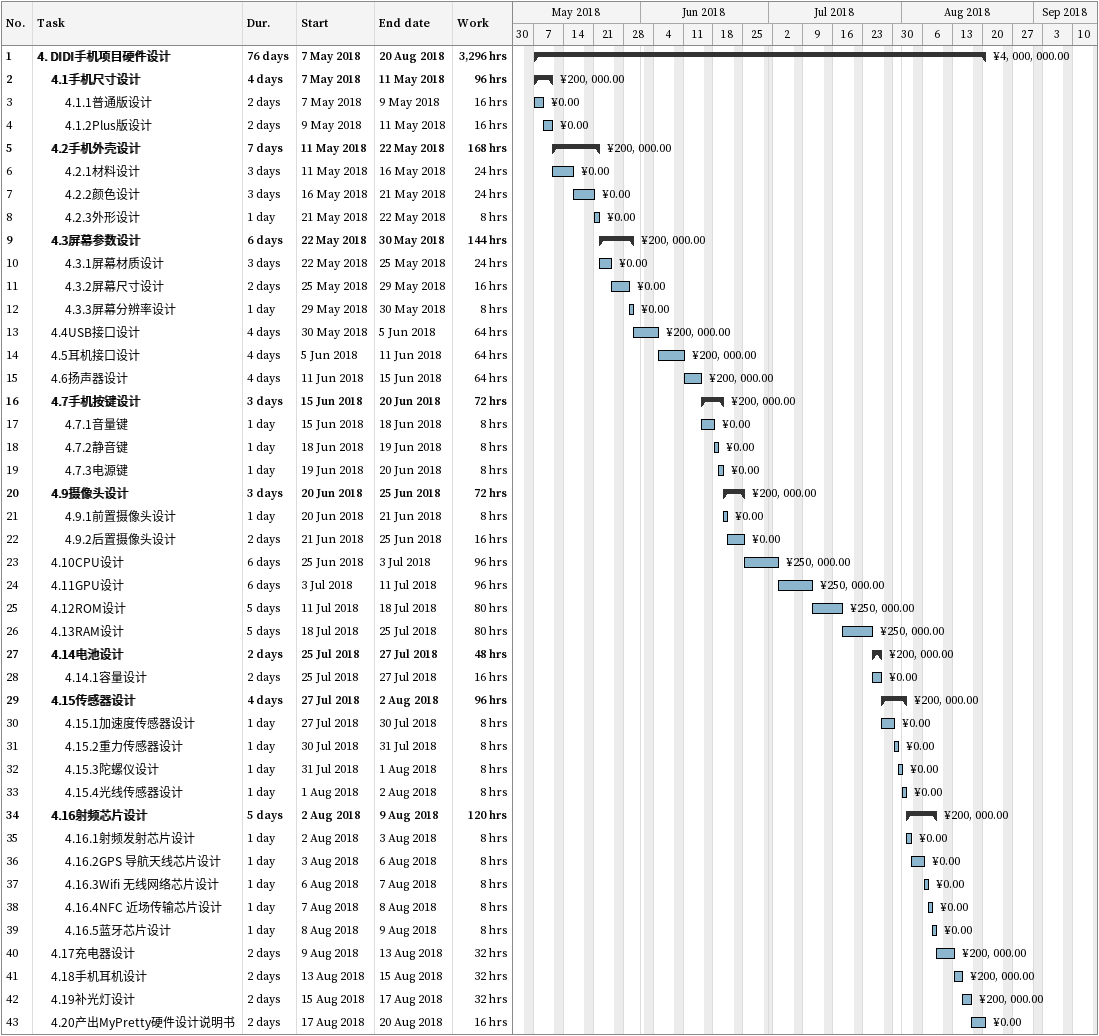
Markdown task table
| ID | Level | Task | Duration | Start | Finish | Resources | Work (h) |
|---|---|---|---|---|---|---|---|
| 1 | 1 | **4. DIDI手机项目硬件设计** | 76d | 2018-05-07 | 2018-08-20 | ¥4, 000, 000.00 | 3296 |
| 2 | 2 | **4.1手机尺寸设计** | 4d | 2018-05-07 | 2018-05-11 | ¥200, 000.00 | 96 |
| 3 | 3 | 4.1.1普通版设计 | 2d | 2018-05-07 | 2018-05-09 | ¥0.00 | 16 |
| 4 | 3 | 4.1.2Plus版设计 | 2d | 2018-05-09 | 2018-05-11 | ¥0.00 | 16 |
| 5 | 2 | **4.2手机外壳设计** | 7d | 2018-05-11 | 2018-05-22 | ¥200, 000.00 | 168 |
| 6 | 3 | 4.2.1材料设计 | 3d | 2018-05-11 | 2018-05-16 | ¥0.00 | 24 |
| 7 | 3 | 4.2.2颜色设计 | 3d | 2018-05-16 | 2018-05-21 | ¥0.00 | 24 |
| 8 | 3 | 4.2.3外形设计 | 1d | 2018-05-21 | 2018-05-22 | ¥0.00 | 8 |
| 9 | 2 | **4.3屏幕参数设计** | 6d | 2018-05-22 | 2018-05-30 | ¥200, 000.00 | 144 |
| 10 | 3 | 4.3.1屏幕材质设计 | 3d | 2018-05-22 | 2018-05-25 | ¥0.00 | 24 |
| 11 | 3 | 4.3.2屏幕尺寸设计 | 2d | 2018-05-25 | 2018-05-29 | ¥0.00 | 16 |
| 12 | 3 | 4.3.3屏幕分辨率设计 | 1d | 2018-05-29 | 2018-05-30 | ¥0.00 | 8 |
| 13 | 2 | 4.4USB接口设计 | 4d | 2018-05-30 | 2018-06-05 | ¥200, 000.00 | 64 |
| 14 | 2 | 4.5耳机接口设计 | 4d | 2018-06-05 | 2018-06-11 | ¥200, 000.00 | 64 |
| 15 | 2 | 4.6扬声器设计 | 4d | 2018-06-11 | 2018-06-15 | ¥200, 000.00 | 64 |
| 16 | 2 | **4.7手机按键设计** | 3d | 2018-06-15 | 2018-06-20 | ¥200, 000.00 | 72 |
| 17 | 3 | 4.7.1音量键 | 1d | 2018-06-15 | 2018-06-18 | ¥0.00 | 8 |
| 18 | 3 | 4.7.2静音键 | 1d | 2018-06-18 | 2018-06-19 | ¥0.00 | 8 |
| 19 | 3 | 4.7.3电源键 | 1d | 2018-06-19 | 2018-06-20 | ¥0.00 | 8 |
| 20 | 2 | **4.9摄像头设计** | 3d | 2018-06-20 | 2018-06-25 | ¥200, 000.00 | 72 |
| 21 | 3 | 4.9.1前置摄像头设计 | 1d | 2018-06-20 | 2018-06-21 | ¥0.00 | 8 |
| 22 | 3 | 4.9.2后置摄像头设计 | 2d | 2018-06-21 | 2018-06-25 | ¥0.00 | 16 |
| 23 | 2 | 4.10CPU设计 | 6d | 2018-06-25 | 2018-07-03 | ¥250, 000.00 | 96 |
| 24 | 2 | 4.11GPU设计 | 6d | 2018-07-03 | 2018-07-11 | ¥250, 000.00 | 96 |
| 25 | 2 | 4.12ROM设计 | 5d | 2018-07-11 | 2018-07-18 | ¥250, 000.00 | 80 |
| 26 | 2 | 4.13RAM设计 | 5d | 2018-07-18 | 2018-07-25 | ¥250, 000.00 | 80 |
| 27 | 2 | **4.14电池设计** | 2d | 2018-07-25 | 2018-07-27 | ¥200, 000.00 | 48 |
| 28 | 3 | 4.14.1容量设计 | 2d | 2018-07-25 | 2018-07-27 | ¥0.00 | 16 |
| 29 | 2 | **4.15传感器设计** | 4d | 2018-07-27 | 2018-08-02 | ¥200, 000.00 | 96 |
| 30 | 3 | 4.15.1加速度传感器设计 | 1d | 2018-07-27 | 2018-07-30 | ¥0.00 | 8 |
| 31 | 3 | 4.15.2重力传感器设计 | 1d | 2018-07-30 | 2018-07-31 | ¥0.00 | 8 |
| 32 | 3 | 4.15.3陀螺仪设计 | 1d | 2018-07-31 | 2018-08-01 | ¥0.00 | 8 |
| 33 | 3 | 4.15.4光线传感器设计 | 1d | 2018-08-01 | 2018-08-02 | ¥0.00 | 8 |
| 34 | 2 | **4.16射频芯片设计** | 5d | 2018-08-02 | 2018-08-09 | ¥200, 000.00 | 120 |
| 35 | 3 | 4.16.1射频发射芯片设计 | 1d | 2018-08-02 | 2018-08-03 | ¥0.00 | 8 |
| 36 | 3 | 4.16.2GPS 导航天线芯片设计 | 1d | 2018-08-03 | 2018-08-06 | ¥0.00 | 8 |
| 37 | 3 | 4.16.3Wifi 无线网络芯片设计 | 1d | 2018-08-06 | 2018-08-07 | ¥0.00 | 8 |
| 38 | 3 | 4.16.4NFC 近场传输芯片设计 | 1d | 2018-08-07 | 2018-08-08 | ¥0.00 | 8 |
| 39 | 3 | 4.16.5蓝牙芯片设计 | 1d | 2018-08-08 | 2018-08-09 | ¥0.00 | 8 |
| 40 | 2 | 4.17充电器设计 | 2d | 2018-08-09 | 2018-08-13 | ¥200, 000.00 | 32 |
| 41 | 2 | 4.18手机耳机设计 | 2d | 2018-08-13 | 2018-08-15 | ¥200, 000.00 | 32 |
| 42 | 2 | 4.19补光灯设计 | 2d | 2018-08-15 | 2018-08-17 | ¥200, 000.00 | 32 |
| 43 | 2 | 4.20产出MyPretty硬件设计说明书 | 2d | 2018-08-17 | 2018-08-20 | ¥0.00 | 16 |
